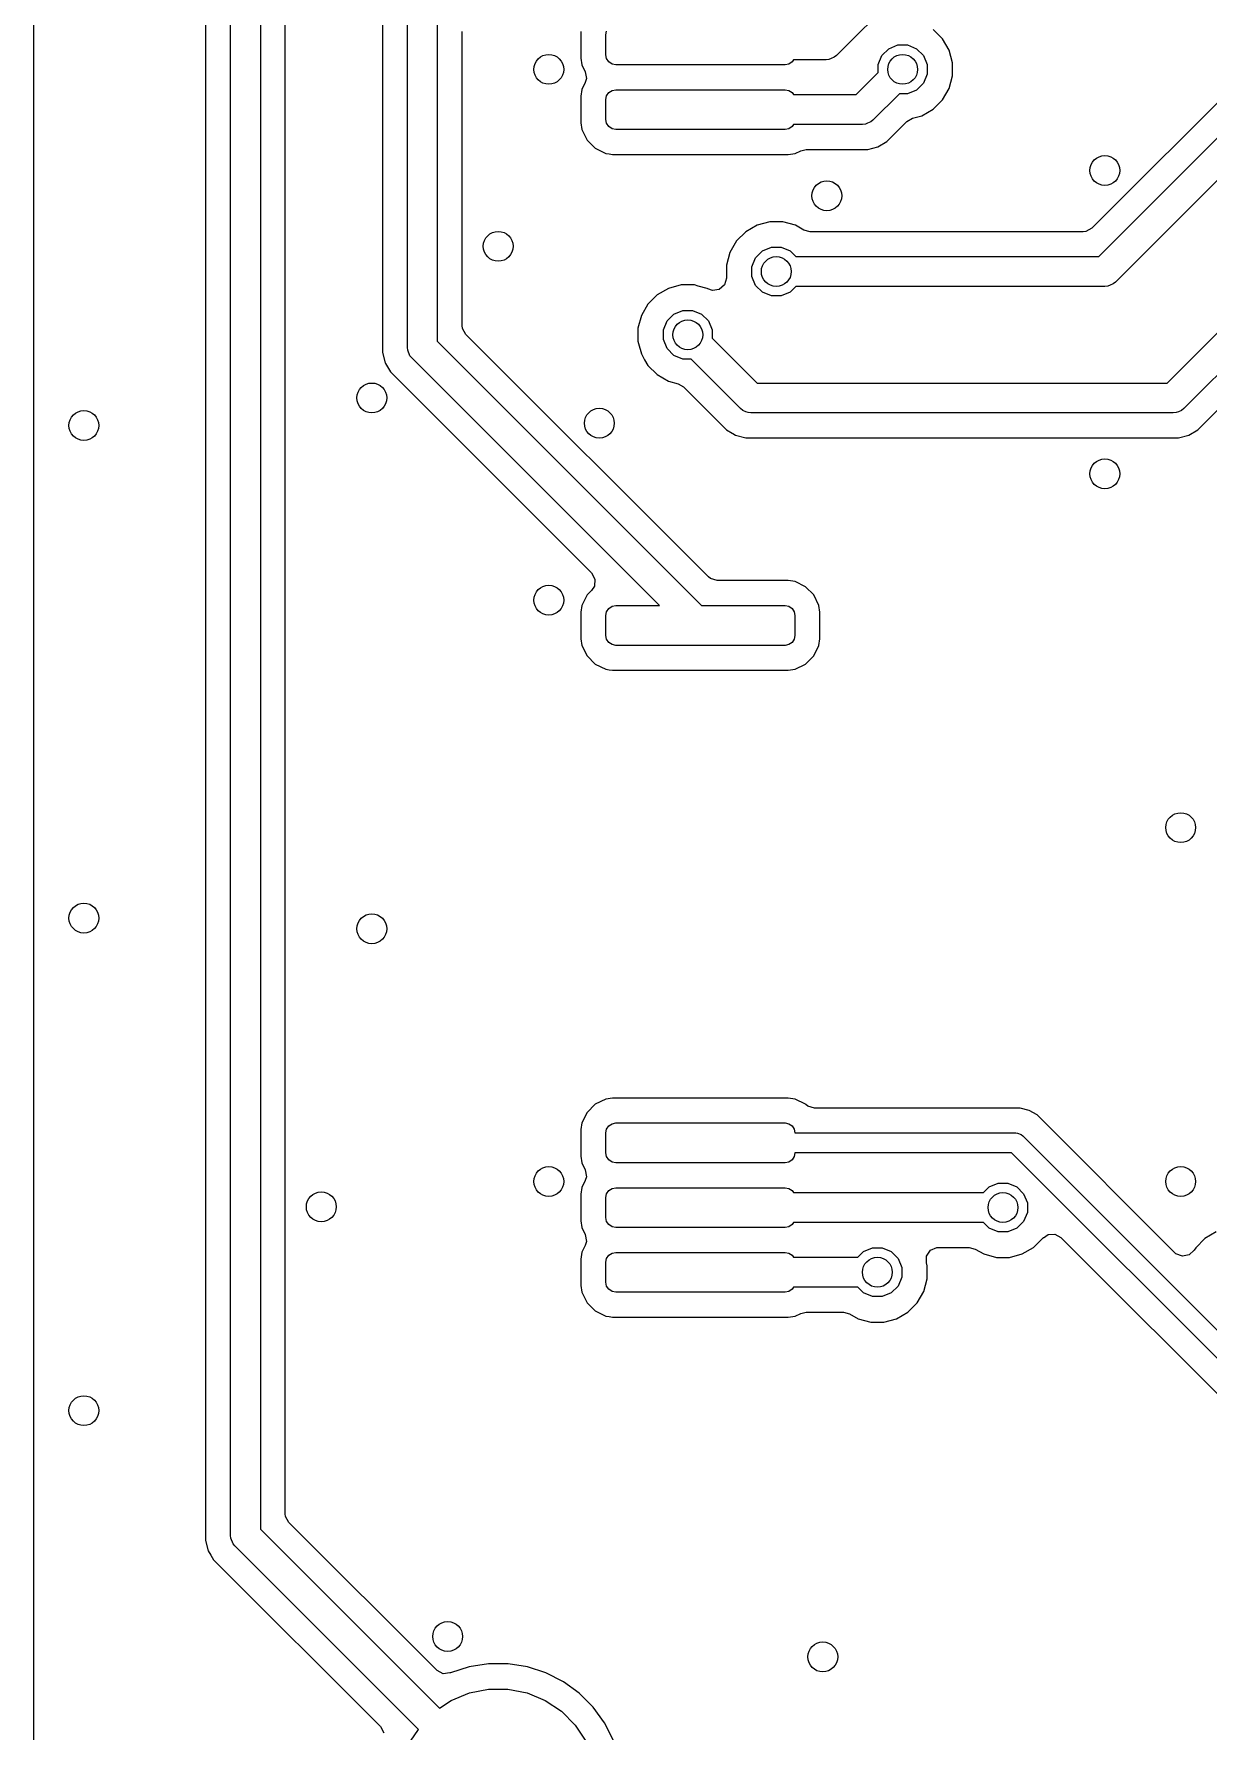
# Model space of a CAD drawing. Extents: x 117 to 217, y -143 to -43.
# Drawn here: x 117 to 128.8, y -125.92 to -108.86 of the extents above; entities that cross this region are included whole.
import ezdxf

# ---------------------------------------------------------------- set-up
doc = ezdxf.new("R2010")
doc.units = 0
doc.layers.add('BLACK', color=7, linetype='CONTINUOUS')

msp = doc.modelspace()

# ---------------------------------------------------------------- linework, layer by layer
at = {"layer": 'BLACK', "linetype": 'CONTINUOUS'}
for p, q in [((120.5035, -102.563273), (120.5035, -112.066726)), ((120.754, -112.014), (120.754, -102.616)), ((121.054, -102.678132), (121.054, -111.951868)), ((117.0005, -137.809685), (117.0005, -102.844013)), ((118.7255, -102.848937), (118.7255, -124.004726)), ((118.976, -123.952), (118.976, -102.89674)), ((119.276, -102.958872), (119.276, -123.889868)), ((119.5265, -119.874739), (119.5265, -103.113995)), ((126.966936, -107.179196), (125.066066, -109.080066)), ((121.3045, -111.796745), (121.3045, -108.840739)), ((122.4975, -108.840739), (122.4975, -109.10726)), ((122.748, -108.874), (122.755612, -108.835732)), ((122.748, -109.074), (122.748, -108.874)), ((125.591107, -109.012133), (125.681227, -108.974804)), ((125.681227, -108.974804), (125.778773, -108.974804)), ((125.778773, -108.974804), (125.868893, -109.012133)), ((126.1305, -108.912686), (126.037314, -108.8195)), ((126.196392, -109.026814), (126.1305, -108.912686)), ((122.4975, -109.10726), (122.507426, -109.175392)), ((122.755612, -109.112268), (122.748, -109.074)), ((122.777289, -109.144711), (122.755612, -109.112268)), ((122.809732, -109.166388), (122.777289, -109.144711)), ((124.618711, -109.144711), (124.586268, -109.166388)), ((124.632549, -109.124), (124.618711, -109.144711)), ((124.96, -109.124), (124.632549, -109.124)), ((124.989264, -109.121118), (124.96, -109.124)), ((125.011661, -109.11184), (124.989264, -109.121118)), ((125.043335, -109.098721), (125.011661, -109.11184)), ((125.066066, -109.080066), (125.043335, -109.098721)), ((125.484804, -109.171227), (125.522133, -109.081107)), ((125.522133, -109.081107), (125.591107, -109.012133)), ((125.868893, -109.012133), (125.937867, -109.081107)), ((125.937867, -109.081107), (125.975196, -109.171227)), ((126.2305, -109.154108), (126.196392, -109.026814)), ((122.507426, -109.175392), (122.507426, -109.175393)), ((122.507426, -109.175393), (122.54123, -109.244541)), ((122.54123, -109.244541), (122.552988, -109.313414)), ((122.552988, -109.313414), (122.54123, -109.353459)), ((122.848, -109.174), (122.809732, -109.166388)), ((124.548, -109.174), (122.848, -109.174)), ((124.586268, -109.166388), (124.548, -109.174)), ((125.263868, -109.474), (125.484804, -109.253064)), ((125.484804, -109.253064), (125.484804, -109.171227)), ((125.975196, -109.268773), (125.937867, -109.358893)), ((125.975196, -109.171227), (125.975196, -109.268773)), ((126.196392, -109.413186), (126.2305, -109.285892)), ((126.2305, -109.285892), (126.2305, -109.154108)), ((129.144084, -109.303522), (127.632426, -110.815181)), ((122.507426, -109.422607), (122.4975, -109.490739)), ((122.54123, -109.353459), (122.507426, -109.422606)), ((122.507426, -109.422606), (122.507426, -109.422607)), ((122.748, -109.524), (122.755612, -109.485732)), ((122.755612, -109.485732), (122.777289, -109.453289)), ((122.777289, -109.453289), (122.809732, -109.431612)), ((122.809732, -109.431612), (122.848, -109.424)), ((122.848, -109.424), (124.548, -109.424)), ((124.548, -109.424), (124.586268, -109.431612)), ((124.586268, -109.431612), (124.618711, -109.453289)), ((124.618711, -109.453289), (124.632549, -109.474)), ((124.632549, -109.474), (125.263868, -109.474)), ((125.696936, -109.465196), (125.432066, -109.730066)), ((125.778773, -109.465196), (125.696936, -109.465196)), ((125.868893, -109.427867), (125.778773, -109.465196)), ((125.937867, -109.358893), (125.868893, -109.427867)), ((126.1305, -109.527314), (126.196392, -109.413186)), ((122.4975, -109.490739), (122.4975, -109.75726)), ((122.748, -109.724), (122.748, -109.524)), ((125.923186, -109.686392), (126.037314, -109.6205)), ((126.037314, -109.6205), (126.1305, -109.527314)), ((127.699868, -111.102), (129.283934, -109.517934)), ((122.4975, -109.75726), (122.507426, -109.825391)), ((122.507426, -109.825391), (122.558803, -109.930485)), ((122.755612, -109.762268), (122.748, -109.724)), ((122.777289, -109.794711), (122.755612, -109.762268)), ((122.809732, -109.816388), (122.777289, -109.794711)), ((122.848, -109.824), (122.809732, -109.816388)), ((124.548, -109.824), (122.848, -109.824)), ((124.586268, -109.816388), (124.548, -109.824)), ((124.618711, -109.794711), (124.586268, -109.816388)), ((124.632549, -109.774), (124.618711, -109.794711)), ((125.326, -109.774), (124.632549, -109.774)), ((125.355264, -109.771118), (125.326, -109.774)), ((125.377661, -109.76184), (125.355264, -109.771118)), ((125.409335, -109.748721), (125.377661, -109.76184)), ((125.432066, -109.730066), (125.409335, -109.748721)), ((125.571913, -109.94448), (125.772401, -109.74399)), ((125.772401, -109.74399), (125.827986, -109.711899)), ((125.827986, -109.711899), (125.923186, -109.686392)), ((129.452132, -109.774), (127.868066, -111.358066)), ((122.558803, -109.930485), (122.641514, -110.013196)), ((125.378727, -110.0245), (125.480588, -109.997207)), ((125.480588, -109.997207), (125.571913, -109.94448)), ((122.641514, -110.013196), (122.641515, -110.013196)), ((122.641515, -110.013196), (122.641517, -110.013198)), ((122.641517, -110.013198), (122.746607, -110.064573)), ((122.746607, -110.064573), (122.780673, -110.069536)), ((122.780673, -110.069536), (122.814739, -110.0745)), ((122.814739, -110.0745), (122.81474, -110.0745)), ((122.81474, -110.0745), (122.845486, -110.0745)), ((122.845486, -110.0745), (122.848, -110.074)), ((122.848, -110.074), (124.548, -110.074)), ((124.548, -110.074), (124.550514, -110.0745)), ((124.550514, -110.0745), (124.581261, -110.0745)), ((124.581261, -110.0745), (124.603971, -110.071191)), ((124.603971, -110.071191), (124.649393, -110.064573)), ((124.649393, -110.064573), (124.705592, -110.037098)), ((124.705592, -110.037098), (124.760052, -110.0245)), ((124.760052, -110.0245), (125.378725, -110.0245)), ((125.378725, -110.0245), (125.378727, -110.0245)), ((128.387868, -112.372), (130.285868, -110.474)), ((130.710132, -110.474), (128.556066, -112.628066)), ((124.152683, -110.851502), (124.059502, -110.944683)), ((124.152686, -110.8515), (124.152683, -110.851502)), ((124.266812, -110.785608), (124.152686, -110.8515)), ((124.394108, -110.7515), (124.266812, -110.785608)), ((124.525892, -110.7515), (124.394108, -110.7515)), ((124.653186, -110.785608), (124.525892, -110.7515)), ((124.653187, -110.785608), (124.653186, -110.785608)), ((124.653188, -110.785609), (124.653187, -110.785608)), ((124.73854, -110.834887), (124.653188, -110.785609)), ((124.80054, -110.8515), (124.73854, -110.834887)), ((127.544745, -110.8515), (124.80054, -110.8515)), ((127.571103, -110.848666), (127.544745, -110.8515)), ((127.632426, -110.815181), (127.571103, -110.848666)), ((128.695913, -112.84248), (130.777574, -110.760819)), ((124.0595, -110.944686), (123.993608, -111.058812)), ((124.059502, -110.944683), (124.0595, -110.944686)), ((124.321107, -111.044133), (124.411227, -111.006804)), ((124.411227, -111.006804), (124.508773, -111.006804)), ((124.508773, -111.006804), (124.598893, -111.044133)), ((123.993608, -111.058812), (123.9595, -111.186108)), ((123.9595, -111.186108), (123.9595, -111.318597)), ((124.214804, -111.203227), (124.252133, -111.113107)), ((124.252133, -111.113107), (124.321107, -111.044133)), ((124.598893, -111.044133), (124.65676, -111.102)), ((124.65676, -111.102), (127.699868, -111.102)), ((123.9595, -111.318597), (123.939815, -111.385636)), ((124.214804, -111.300773), (124.214804, -111.203227)), ((124.252133, -111.390893), (124.214804, -111.300773)), ((127.868066, -111.358066), (127.845335, -111.376721)), ((123.263683, -111.486502), (123.170502, -111.579683)), ((123.263686, -111.4865), (123.263683, -111.486502)), ((123.377812, -111.420608), (123.263686, -111.4865)), ((123.505108, -111.3865), (123.377812, -111.420608)), ((123.636892, -111.3865), (123.505108, -111.3865)), ((123.676594, -111.397138), (123.636892, -111.3865)), ((123.764188, -111.420608), (123.676594, -111.397138)), ((123.773504, -111.425987), (123.764188, -111.420608)), ((123.817853, -111.441335), (123.773504, -111.425987)), ((123.887011, -111.431391), (123.817853, -111.441335)), ((123.939815, -111.385636), (123.887011, -111.431391)), ((124.321107, -111.459867), (124.252133, -111.390893)), ((124.411227, -111.497196), (124.321107, -111.459867)), ((124.508773, -111.497196), (124.411227, -111.497196)), ((124.598893, -111.459867), (124.508773, -111.497196)), ((124.65676, -111.402), (124.598893, -111.459867)), ((127.762, -111.402), (124.65676, -111.402)), ((127.791264, -111.399118), (127.762, -111.402)), ((127.813661, -111.38984), (127.791264, -111.399118)), ((127.845335, -111.376721), (127.813661, -111.38984)), ((123.104608, -111.693812), (123.0705, -111.821107)), ((123.1705, -111.579686), (123.104608, -111.693812)), ((123.170502, -111.579683), (123.1705, -111.579686)), ((123.363133, -111.748107), (123.432107, -111.679133)), ((123.432107, -111.679133), (123.522227, -111.641804)), ((123.522227, -111.641804), (123.619773, -111.641804)), ((123.619773, -111.641804), (123.709893, -111.679133)), ((123.709893, -111.679133), (123.778867, -111.748107)), ((121.307119, -111.821107), (121.3045, -111.796745)), ((121.307334, -111.823103), (121.307119, -111.821107)), ((121.340819, -111.884426), (121.307334, -111.823103)), ((123.0705, -111.821107), (123.0705, -111.821108)), ((123.0705, -111.821108), (123.0705, -111.952892)), ((123.325804, -111.838227), (123.363133, -111.748107)), ((123.325804, -111.935773), (123.325804, -111.838227)), ((123.778867, -111.748107), (123.816196, -111.838227)), ((123.816196, -111.838227), (123.816196, -111.920064)), ((120.756882, -112.043263), (120.754, -112.014)), ((120.779279, -112.097335), (120.756882, -112.043263)), ((121.054, -111.951868), (123.710132, -114.608)), ((121.357055, -111.900662), (121.340819, -111.884426)), ((123.777573, -114.321181), (121.357055, -111.900662)), ((123.0705, -111.952892), (123.076479, -111.975205)), ((123.076479, -111.975205), (123.104608, -112.080187)), ((123.363133, -112.025893), (123.325804, -111.935773)), ((123.432107, -112.094867), (123.363133, -112.025893)), ((123.816196, -111.920064), (124.268132, -112.372)), ((120.5035, -112.066726), (120.530793, -112.168589)), ((120.530793, -112.168589), (120.534815, -112.175555)), ((120.534815, -112.175555), (120.58352, -112.259913)), ((120.797934, -112.120066), (120.779279, -112.097335)), ((123.285868, -114.608), (120.797934, -112.120066)), ((123.104608, -112.080187), (123.137554, -112.13725)), ((123.137554, -112.13725), (123.1705, -112.194314)), ((123.1705, -112.194314), (123.263686, -112.2875)), ((123.522227, -112.132196), (123.432107, -112.094867)), ((123.604064, -112.132196), (123.522227, -112.132196)), ((124.099934, -112.628066), (123.604064, -112.132196)), ((120.58352, -112.259913), (120.583522, -112.259915)), ((120.583522, -112.259915), (122.604281, -114.280674)), ((123.263686, -112.2875), (123.377814, -112.353392)), ((123.377814, -112.353392), (123.377815, -112.353392)), ((123.377815, -112.353392), (123.377816, -112.353393)), ((123.377816, -112.353393), (123.473013, -112.3789)), ((123.473013, -112.3789), (123.528602, -112.410994)), ((124.268132, -112.372), (128.387868, -112.372)), ((123.528602, -112.410994), (123.885518, -112.76791)), ((124.122665, -112.646721), (124.099934, -112.628066)), ((124.154339, -112.65984), (124.122665, -112.646721)), ((124.176736, -112.669118), (124.154339, -112.65984)), ((124.206, -112.672), (124.176736, -112.669118)), ((128.45, -112.672), (124.206, -112.672)), ((128.479264, -112.669118), (128.45, -112.672)), ((128.501661, -112.65984), (128.479264, -112.669118)), ((128.533335, -112.646721), (128.501661, -112.65984)), ((128.556066, -112.628066), (128.533335, -112.646721)), ((123.885518, -112.76791), (123.88552, -112.767913)), ((123.88552, -112.767913), (123.960087, -112.84248)), ((123.960087, -112.84248), (124.015745, -112.874614)), ((124.015745, -112.874614), (124.024393, -112.879607)), ((124.024393, -112.879607), (124.024397, -112.87961)), ((124.024397, -112.87961), (124.051407, -112.895204)), ((124.051407, -112.895204), (124.05141, -112.895206)), ((124.05141, -112.895206), (124.051412, -112.895206)), ((124.051412, -112.895206), (124.051413, -112.895207)), ((124.051413, -112.895207), (124.153273, -112.922501)), ((128.502727, -112.9225), (128.604588, -112.895207)), ((128.604588, -112.895207), (128.695913, -112.84248)), ((124.153273, -112.922501), (124.153275, -112.922501)), ((124.153275, -112.922501), (124.266323, -112.922501)), ((124.266323, -112.922501), (124.266339, -112.9225)), ((124.266339, -112.9225), (128.502725, -112.9225)), ((128.502725, -112.9225), (128.502727, -112.9225)), ((122.604281, -114.280674), (122.637766, -114.341997)), ((122.632782, -114.411689), (122.604282, -114.456035)), ((122.637766, -114.341997), (122.632782, -114.411689)), ((123.798215, -114.337815), (123.777573, -114.321181)), ((123.865254, -114.3575), (123.798215, -114.337815)), ((124.58126, -114.3575), (123.865254, -114.3575)), ((124.581261, -114.3575), (124.58126, -114.3575)), ((124.649391, -114.367426), (124.581261, -114.3575)), ((124.754485, -114.418803), (124.649391, -114.367426)), ((124.837196, -114.501514), (124.754485, -114.418803)), ((122.558803, -114.501514), (122.507426, -114.606608)), ((122.604282, -114.456035), (122.558803, -114.501514)), ((124.837196, -114.501515), (124.837196, -114.501514)), ((124.837198, -114.501517), (124.837196, -114.501515)), ((124.888573, -114.606607), (124.837198, -114.501517)), ((122.507426, -114.606608), (122.4975, -114.674739)), ((122.4975, -114.674739), (122.4975, -114.94126)), ((122.748, -114.708), (122.755612, -114.669732)), ((122.748, -114.908), (122.748, -114.708)), ((122.755612, -114.669732), (122.777289, -114.637289)), ((122.777289, -114.637289), (122.809732, -114.615612)), ((122.809732, -114.615612), (122.848, -114.608)), ((122.848, -114.608), (123.285868, -114.608)), ((123.710132, -114.608), (124.548, -114.608)), ((124.548, -114.608), (124.586268, -114.615612)), ((124.586268, -114.615612), (124.618711, -114.637289)), ((124.618711, -114.637289), (124.640388, -114.669732)), ((124.640388, -114.669732), (124.648, -114.708)), ((124.648, -114.708), (124.648, -114.908)), ((124.8985, -114.67474), (124.888573, -114.606607)), ((124.8985, -114.94126), (124.8985, -114.67474)), ((122.4975, -114.94126), (122.507426, -115.009391)), ((122.755612, -114.946268), (122.748, -114.908)), ((122.777289, -114.978711), (122.755612, -114.946268)), ((124.640388, -114.946268), (124.618711, -114.978711)), ((124.648, -114.908), (124.640388, -114.946268)), ((124.888573, -115.009393), (124.8985, -114.94126)), ((122.507426, -115.009391), (122.558803, -115.114485)), ((122.558803, -115.114485), (122.641514, -115.197196)), ((122.809732, -115.000388), (122.777289, -114.978711)), ((122.848, -115.008), (122.809732, -115.000388)), ((124.548, -115.008), (122.848, -115.008)), ((124.586268, -115.000388), (124.548, -115.008)), ((124.618711, -114.978711), (124.586268, -115.000388)), ((124.754483, -115.197198), (124.837198, -115.114483)), ((124.837198, -115.114483), (124.888573, -115.009393)), ((122.641514, -115.197196), (122.641515, -115.197196)), ((122.641515, -115.197196), (122.641517, -115.197198)), ((122.641517, -115.197198), (122.746607, -115.248573)), ((122.746607, -115.248573), (122.780673, -115.253536)), ((122.780673, -115.253536), (122.814739, -115.2585)), ((122.814739, -115.2585), (122.81474, -115.2585)), ((122.81474, -115.2585), (122.845486, -115.2585)), ((122.845486, -115.2585), (122.848, -115.258)), ((122.848, -115.258), (124.548, -115.258)), ((124.548, -115.258), (124.550514, -115.2585)), ((124.550514, -115.2585), (124.581261, -115.2585)), ((124.581261, -115.2585), (124.603971, -115.255191)), ((124.603971, -115.255191), (124.649393, -115.248573)), ((124.649393, -115.248573), (124.754483, -115.197198)), ((122.558803, -119.701514), (122.507426, -119.806608)), ((122.641514, -119.618803), (122.558803, -119.701514)), ((122.746608, -119.567426), (122.641514, -119.618803)), ((122.814739, -119.5575), (122.746608, -119.567426)), ((122.81474, -119.5575), (122.814739, -119.5575)), ((122.845486, -119.5575), (122.81474, -119.5575)), ((122.848, -119.558), (122.845486, -119.5575)), ((124.548, -119.558), (122.848, -119.558)), ((124.550514, -119.5575), (124.548, -119.558)), ((124.58126, -119.5575), (124.550514, -119.5575)), ((124.581261, -119.5575), (124.58126, -119.5575)), ((124.649391, -119.567426), (124.581261, -119.5575)), ((124.754485, -119.618803), (124.649391, -119.567426)), ((124.756863, -119.621181), (124.754485, -119.618803)), ((124.777505, -119.637815), (124.756863, -119.621181)), ((124.844544, -119.6575), (124.777505, -119.637815)), ((126.912143, -119.6575), (124.844544, -119.6575)), ((126.912144, -119.6575), (126.912143, -119.6575)), ((127.001288, -119.681386), (126.912144, -119.6575)), ((127.001289, -119.681386), (127.001288, -119.681386)), ((127.00129, -119.681387), (127.001289, -119.681386)), ((127.081208, -119.727527), (127.00129, -119.681387)), ((119.5265, -123.734745), (119.5265, -119.874739)), ((122.507426, -119.806608), (122.4975, -119.874739)), ((122.4975, -119.874739), (122.4975, -120.14126)), ((122.748, -119.908), (122.755612, -119.869732)), ((122.755612, -119.869732), (122.777289, -119.837289)), ((122.777289, -119.837289), (122.809732, -119.815612)), ((122.809732, -119.815612), (122.848, -119.808)), ((122.848, -119.808), (124.548, -119.808)), ((124.548, -119.808), (124.586268, -119.815612)), ((124.586268, -119.815612), (124.618711, -119.837289)), ((124.618711, -119.837289), (124.640388, -119.869732)), ((124.640388, -119.869732), (124.648, -119.908)), ((127.081213, -119.727531), (127.081208, -119.727527)), ((128.465453, -121.111771), (127.081213, -119.727531)), ((122.748, -120.108), (122.748, -119.908)), ((124.648, -119.908), (126.866, -119.908)), ((126.866, -119.908), (126.885509, -119.909921)), ((126.885509, -119.909921), (126.921557, -119.924853)), ((126.921557, -119.924853), (126.936711, -119.937289)), ((126.936711, -119.937289), (139.741422, -132.742)), ((122.4975, -120.14126), (122.507426, -120.209392)), ((122.507426, -120.209392), (122.507426, -120.209393)), ((122.507426, -120.209393), (122.54123, -120.278541)), ((122.755612, -120.146268), (122.748, -120.108)), ((122.777289, -120.178711), (122.755612, -120.146268)), ((122.809732, -120.200388), (122.777289, -120.178711)), ((122.848, -120.208), (122.809732, -120.200388)), ((124.548, -120.208), (122.848, -120.208)), ((124.586268, -120.200388), (124.548, -120.208)), ((124.618711, -120.178711), (124.586268, -120.200388)), ((124.640388, -120.146268), (124.618711, -120.178711)), ((124.648, -120.108), (124.640388, -120.146268)), ((126.824578, -120.108), (124.648, -120.108)), ((139.629289, -132.912711), (126.824578, -120.108)), ((122.54123, -120.387459), (122.507426, -120.456606)), ((122.54123, -120.278541), (122.552988, -120.347414)), ((122.552988, -120.347414), (122.54123, -120.387459)), ((122.507426, -120.456607), (122.4975, -120.524739)), ((122.4975, -120.524739), (122.4975, -120.79126)), ((122.507426, -120.456606), (122.507426, -120.456607)), ((122.748, -120.558), (122.755612, -120.519732)), ((122.748, -120.758), (122.748, -120.558)), ((122.755612, -120.519732), (122.777289, -120.487289)), ((122.777289, -120.487289), (122.809732, -120.465612)), ((122.809732, -120.465612), (122.848, -120.458)), ((122.848, -120.458), (124.548, -120.458)), ((124.548, -120.458), (124.586268, -120.465612)), ((124.586268, -120.465612), (124.618711, -120.487289)), ((124.618711, -120.487289), (124.632549, -120.508)), ((124.632549, -120.508), (125.40517, -120.508)), ((125.40517, -120.508), (125.406094, -120.507909)), ((125.406094, -120.507909), (126.541331, -120.507909)), ((126.541331, -120.507909), (126.599198, -120.450042)), ((126.599198, -120.450042), (126.689318, -120.412713)), ((126.689318, -120.412713), (126.786864, -120.412713)), ((126.786864, -120.412713), (126.876984, -120.450042)), ((126.876984, -120.450042), (126.945958, -120.519016)), ((126.945958, -120.519016), (126.983287, -120.609136)), ((126.983287, -120.706682), (126.945958, -120.796802)), ((126.983287, -120.609136), (126.983287, -120.706682)), ((122.4975, -120.79126), (122.507426, -120.859392)), ((122.507426, -120.859392), (122.507426, -120.859393)), ((122.507426, -120.859393), (122.54123, -120.928541)), ((122.755612, -120.796268), (122.748, -120.758)), ((122.777289, -120.828711), (122.755612, -120.796268)), ((122.809732, -120.850388), (122.777289, -120.828711)), ((122.848, -120.858), (122.809732, -120.850388)), ((124.548, -120.858), (122.848, -120.858)), ((124.586268, -120.850388), (124.548, -120.858)), ((124.618711, -120.828711), (124.586268, -120.850388)), ((124.632549, -120.808), (124.618711, -120.828711)), ((125.406003, -120.808), (124.632549, -120.808)), ((125.406927, -120.807909), (125.406003, -120.808)), ((126.541331, -120.807909), (125.406927, -120.807909)), ((126.599198, -120.865776), (126.541331, -120.807909)), ((126.689318, -120.903105), (126.599198, -120.865776)), ((126.786864, -120.903105), (126.689318, -120.903105)), ((126.876984, -120.865776), (126.786864, -120.903105)), ((126.945958, -120.796802), (126.876984, -120.865776)), ((128.882077, -120.902343), (128.767951, -120.968235)), ((122.54123, -121.037459), (122.507426, -121.106606)), ((122.54123, -120.928541), (122.552988, -120.997414)), ((122.552988, -120.997414), (122.54123, -121.037459)), ((125.337107, -121.100042), (125.427227, -121.062713)), ((125.427227, -121.062713), (125.524773, -121.062713)), ((125.524773, -121.062713), (125.614893, -121.100042)), ((126.009952, -121.08679), (126.074181, -121.059286)), ((126.074181, -121.059286), (126.088902, -121.058409)), ((126.088902, -121.058409), (126.397551, -121.058409)), ((126.397551, -121.058409), (126.459551, -121.075022)), ((126.459551, -121.075022), (126.544905, -121.124301)), ((126.931277, -121.124301), (127.045405, -121.058409)), ((127.045405, -121.058409), (127.138591, -120.965223)), ((127.138591, -120.965222), (127.144338, -120.959476)), ((127.138591, -120.965223), (127.138591, -120.965222)), ((127.144338, -120.959476), (127.146573, -120.961711)), ((127.146573, -120.961711), (127.190963, -120.929289)), ((127.190963, -120.929289), (127.260708, -120.925124)), ((127.260708, -120.925124), (127.320609, -120.958291)), ((127.320609, -120.958291), (139.484788, -133.12247)), ((128.660519, -121.086093), (128.60995, -121.134307)), ((128.67476, -121.061427), (128.660519, -121.086093)), ((128.674767, -121.061418), (128.67476, -121.061427)), ((128.767948, -120.968237), (128.674767, -121.061418)), ((128.767951, -120.968235), (128.767948, -120.968237)), ((122.507426, -121.106607), (122.4975, -121.174739)), ((122.4975, -121.174739), (122.4975, -121.44126)), ((122.507426, -121.106606), (122.507426, -121.106607)), ((122.748, -121.208), (122.755612, -121.169732)), ((122.748, -121.408), (122.748, -121.208)), ((122.755612, -121.169732), (122.777289, -121.137289)), ((122.777289, -121.137289), (122.809732, -121.115612)), ((122.809732, -121.115612), (122.848, -121.108)), ((122.848, -121.108), (124.548, -121.108)), ((124.548, -121.108), (124.586268, -121.115612)), ((124.586268, -121.115612), (124.618711, -121.137289)), ((124.618711, -121.137289), (124.632488, -121.157909)), ((124.632488, -121.157909), (125.27924, -121.157909)), ((125.27924, -121.157909), (125.337107, -121.100042)), ((125.614893, -121.100042), (125.683867, -121.169016)), ((125.683867, -121.169016), (125.721196, -121.259136)), ((125.969127, -121.2145), (125.97079, -121.144653)), ((125.9765, -121.242017), (125.969127, -121.2145)), ((125.97079, -121.144653), (126.009952, -121.08679)), ((125.9765, -121.373801), (125.9765, -121.242017)), ((126.544905, -121.124301), (126.672199, -121.158409)), ((126.672199, -121.158409), (126.672201, -121.158409)), ((126.672201, -121.158409), (126.803981, -121.158409)), ((126.803981, -121.158409), (126.803983, -121.158409)), ((126.803983, -121.158409), (126.931277, -121.124301)), ((128.476479, -121.121558), (128.465453, -121.111771)), ((128.541343, -121.147528), (128.476479, -121.121558)), ((128.60995, -121.134307), (128.541343, -121.147528)), ((122.755612, -121.446268), (122.748, -121.408)), ((125.721196, -121.356682), (125.683867, -121.446802)), ((125.721196, -121.259136), (125.721196, -121.356682)), ((125.942392, -121.501095), (125.9765, -121.373801)), ((122.4975, -121.44126), (122.507426, -121.509391)), ((122.507426, -121.509391), (122.558803, -121.614485)), ((122.777289, -121.478711), (122.755612, -121.446268)), ((122.809732, -121.500388), (122.777289, -121.478711)), ((122.848, -121.508), (122.809732, -121.500388)), ((124.548, -121.508), (122.848, -121.508)), ((124.586268, -121.500388), (124.548, -121.508)), ((124.618711, -121.478711), (124.586268, -121.500388)), ((124.63261, -121.457909), (124.618711, -121.478711)), ((125.27924, -121.457909), (124.63261, -121.457909)), ((125.337107, -121.515776), (125.27924, -121.457909)), ((125.427227, -121.553105), (125.337107, -121.515776)), ((125.524773, -121.553105), (125.427227, -121.553105)), ((125.614893, -121.515776), (125.524773, -121.553105)), ((125.683867, -121.446802), (125.614893, -121.515776)), ((125.8765, -121.615223), (125.942392, -121.501095)), ((122.558803, -121.614485), (122.641514, -121.697196)), ((122.641514, -121.697196), (122.641515, -121.697196)), ((122.641515, -121.697196), (122.641517, -121.697198)), ((122.641517, -121.697198), (122.746607, -121.748573)), ((122.746607, -121.748573), (122.780673, -121.753536)), ((122.780673, -121.753536), (122.814739, -121.7585)), ((122.814739, -121.7585), (122.81474, -121.7585)), ((122.81474, -121.7585), (122.845486, -121.7585)), ((122.845486, -121.7585), (122.848, -121.758)), ((122.848, -121.758), (124.548, -121.758)), ((124.548, -121.758), (124.550514, -121.7585)), ((124.550514, -121.7585), (124.581261, -121.7585)), ((124.581261, -121.7585), (124.603971, -121.755191)), ((124.603971, -121.755191), (124.649393, -121.748573)), ((124.649393, -121.748573), (124.705778, -121.721007)), ((124.705778, -121.721007), (124.760238, -121.708409)), ((124.760238, -121.708409), (125.13546, -121.708409)), ((125.13546, -121.708409), (125.19746, -121.725022)), ((125.19746, -121.725022), (125.282814, -121.774301)), ((125.669186, -121.774301), (125.783314, -121.708409)), ((125.783314, -121.708409), (125.8765, -121.615223)), ((125.282814, -121.774301), (125.410108, -121.808409)), ((125.410108, -121.808409), (125.41011, -121.808409)), ((125.41011, -121.808409), (125.54189, -121.808409)), ((125.54189, -121.808409), (125.541892, -121.808409)), ((125.541892, -121.808409), (125.669186, -121.774301)), ((119.529334, -123.761103), (119.5265, -123.734745)), ((119.562819, -123.822426), (119.529334, -123.761103)), ((118.978882, -123.981263), (118.976, -123.952)), ((119.001279, -124.035335), (118.978882, -123.981263)), ((119.276, -123.889868), (121.075675, -125.689543)), ((121.047862, -125.307469), (119.562819, -123.822426)), ((118.7255, -124.004726), (118.752793, -124.106589)), ((118.752793, -124.106589), (118.779156, -124.15225)), ((118.779156, -124.15225), (118.80552, -124.197913)), ((119.019934, -124.058066), (119.001279, -124.035335)), ((120.863543, -125.901675), (119.019934, -124.058066)), ((118.80552, -124.197913), (118.805522, -124.197915)), ((118.805522, -124.197915), (120.481469, -125.873862)), ((121.05104, -125.310536), (121.047862, -125.307469)), ((121.113516, -125.341816), (121.05104, -125.310536)), ((121.181313, -125.334532), (121.113516, -125.341816)), ((121.181342, -125.334621), (121.181313, -125.334532)), ((121.181762, -125.334484), (121.181342, -125.334621)), ((121.182986, -125.334353), (121.181762, -125.334484)), ((121.18597, -125.333117), (121.182986, -125.334353)), ((121.373169, -125.272291), (121.18597, -125.333117)), ((121.373172, -125.272291), (121.373169, -125.272291)), ((121.567578, -125.2415), (121.373172, -125.272291)), ((121.567583, -125.2415), (121.567578, -125.2415)), ((121.764417, -125.2415), (121.567583, -125.2415)), ((121.764422, -125.2415), (121.764417, -125.2415)), ((121.958826, -125.27229), (121.764422, -125.2415)), ((122.146029, -125.333117), (121.958826, -125.27229)), ((122.321405, -125.422476), (122.146029, -125.333117)), ((121.375715, -125.53506), (121.567983, -125.496815)), ((121.567983, -125.496815), (121.764017, -125.496815)), ((121.764017, -125.496815), (121.956285, -125.53506)), ((122.480646, -125.538172), (122.321405, -125.422476)), ((121.075675, -125.689543), (121.194603, -125.610079)), ((121.194603, -125.610079), (121.375715, -125.53506)), ((121.956285, -125.53506), (122.137397, -125.610079)), ((122.137397, -125.610079), (122.300393, -125.71899)), ((122.619828, -125.677354), (122.480646, -125.538172)), ((122.735523, -125.836594), (122.619828, -125.677354)), ((122.300393, -125.71899), (122.43901, -125.857607)), ((122.43901, -125.857607), (122.547921, -126.020603)), ((122.824882, -126.01197), (122.735523, -125.836594)), ((120.481469, -125.873862), (120.514954, -125.935185)), ((120.784079, -126.020603), (120.863543, -125.901675))]:
    msp.add_line(p, q, dxfattribs=at)
at = {"layer": 'BLACK'}
for centre in [(122.174, -109.22), (125.73, -109.22), (127.762, -110.236), (124.968, -110.49), (121.666, -110.998), (124.46, -111.252), (123.571, -111.887), (120.396, -112.522), (117.50254, -112.798984), (122.682, -112.776), (127.762, -113.284), (122.174, -114.554), (128.524, -116.84), (117.50254, -117.74873), (120.396, -117.856), (122.174, -120.396), (128.524, -120.396), (119.888, -120.65), (126.738091, -120.657909), (125.476, -121.307909), (117.50254, -122.698476), (121.158, -124.968), (124.927159, -125.173349)]:
    msp.add_circle(centre, 0.15, dxfattribs=at)

doc.saveas('drawing.dxf')
